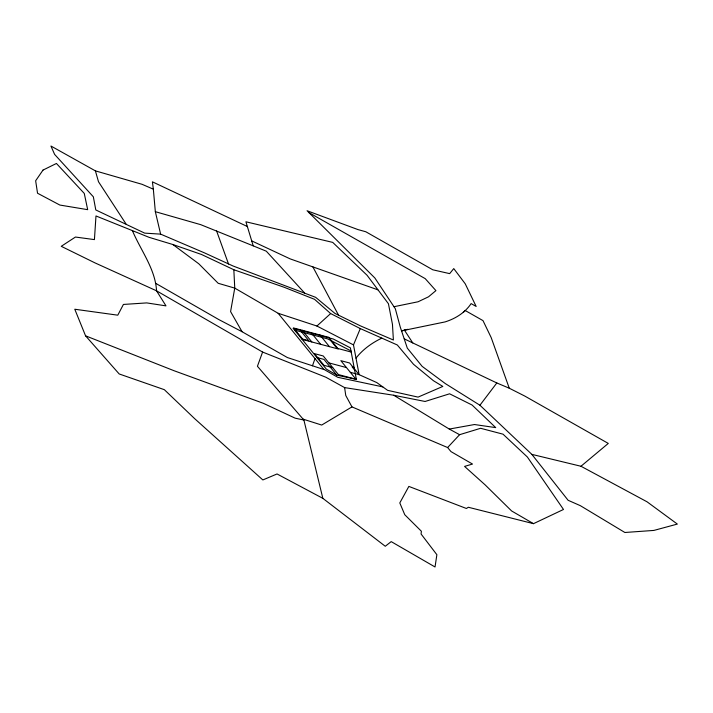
<?xml version="1.0" encoding="UTF-8"?>
<svg xmlns="http://www.w3.org/2000/svg" width="713" height="713" viewBox="0 0 713 713"><rect width="100%" height="100%" fill="white"/><g stroke="black" fill="none" stroke-linecap="round" stroke-linejoin="round"><path stroke-width="1.07" d="M312.481 365.787L315.003 358.586M262.598 352.053L257.42 366.277L303.898 420.046L322.837 498.342L385.27 546.265L391.196 541.613L435.037 566.978L436.873 554.705L421.08 534.01L421.392 531.265L404.77 514.733L399.797 502.932L408.861 486.409L466.382 508.476L468.361 507.264L533.493 523.663L563.493 509.465L527.379 457.024L503.013 434.172L480.624 428.29L459.6 434.689L447.621 447.541L351.972 406.9L345.76 395.501L344.611 387.605L325.796 377.204L262.598 352.053L156.548 290.815L94.936 262.865L61.247 246.315L75.453 237.046L94.428 239.604L95.979 215.959L149.044 237.322L172.876 244.523L201.512 254.479L233.837 269.737L284.175 287.277L314.558 299.326L330.636 313.568L360.297 328.577L397.31 344.985L413.522 364.307L433.451 380.724L442.826 386.428L418.076 397.114L387.622 390.341L376.749 382.56L359.129 374.673L350.341 372.329M332.748 367.65L323.952 365.306L314.451 353.639L323.247 355.974L338.372 374.557L355.965 379.245L340.841 360.662L349.637 363.006L359.138 374.673L353.488 344.905L360.297 328.577M479.929 405.234L496.818 382.961L509.26 388.211L524.688 396.009L608.287 443.424L580.97 466.257L531.845 454.368L479.929 405.234L445.42 383.656L422.158 366.375L407.301 348.113L400.251 327.026L395.323 308.738L374.842 277.963L307.071 210.745L357.917 229.568L365.814 231.761L432.8 269.799L449.671 273.632L453.762 268.587L465.224 283.792L476.159 306.456L471.124 303.595C465.054 312.731 455.357 318.702 445.055 321.919L401.553 330.877L407.756 329.308M356.001 358.149C362.757 349.432 371.945 342.882 381.82 338.122M172.876 244.523L198.767 263.774L218.187 283.284L234.755 288.114L278.132 313.283L316.911 326.028L330.636 313.568M463.298 312.294L465.241 310.538L482.995 320.618L491.186 337.588L509.26 388.211M351.972 406.9L321.697 425.055L303.15 419.164L303.898 420.046L295.146 418.166L263.293 403.282L174.008 370.707L85.56 335.823L74.785 309.237L117.779 315.182L123.42 304.442L146.744 302.909L165.986 305.877L156.548 290.815C155.336 268.881 140.639 250.29 132.395 230.611M393.968 306.715L418.094 301.768L428.522 296.804L435.919 290.628L425.233 278.649L308.97 212.634M393.728 395.252L449.279 429.066L474.475 424.529L495.704 427.613L472.113 405.046L449.591 393.799L425.091 401.472L393.728 395.252L344.611 387.605M160.621 234.131L144.677 233.124L95.792 209.943L93.35 196.815L54.607 154.391L50.935 146.022L95.399 170.87L142.101 184.319L153.34 189.186L155.336 211.681L160.621 234.131L204.702 252.972L233.053 265.994L315.627 297.321L334.958 313.426L360.421 325.868L393.389 340.021L392.453 324.299L388.433 303.729L367.061 275.263L332.721 242.393L245.914 221.788L253.222 245.86L266.305 251.19L304.576 292.963M382.801 386.892L337.802 377.32L323.666 369.227M294.549 330.074L327.65 338.889L350.983 350.93M301.706 338.862L308.8 340.752L301.644 331.964M351.197 352.044L336.946 348.247L330.547 340.377M316.902 357.534L323.996 359.423L336.723 375.065M354.111 367.445L352.151 366.919L354.584 369.913M328.871 362.89L346.465 367.569M155.336 211.681L200.709 224.657L253.222 245.86M377.845 289.808L290.164 258.881L251.52 240.798M247.554 226.618L152.404 181.824L153.34 189.186M404.253 338.871L496.818 382.961M316.911 326.028L353.488 344.905M278.132 313.283L323.916 369.539L287.357 357.534L242.072 331.732L218.659 319.486L155.568 283.248M322.837 498.342L277.045 473.967L262.847 479.947L194.702 418.7L164.346 389.681L119.187 373.96L85.56 335.823M580.97 466.257L647.039 501.8L677.35 524.082L653.901 530.419L624.873 532.486L580.355 505.677L568.109 500.285L531.845 454.368M449.279 429.066L459.6 434.689M533.493 523.663L511.64 510.98L485.098 484.84L464.573 466.409L472.514 464.056L450.999 451.614L447.621 447.541M319.941 334.985L329.442 346.652M311.144 332.641L320.645 344.317M302.348 330.297L311.848 341.973M404.405 330.119L412.774 342.935M125.951 223.855L98.501 181.753L95.399 170.87M242.072 331.732L230.584 311.59L234.755 288.114L233.837 269.737M312.829 266.796L338.523 315.146M216.6 230.95L228.516 263.997M43.012 170.086L35.65 180.772L37.539 193.232L59.847 205.05L87.681 209.667L84.268 193.419L56.434 163.464L43.012 170.086M356.366 379.325L336.991 375.207L326.313 369.102L293.114 328.31L333.238 338.996L350.404 347.855L356.366 379.325M328.738 337.329L293.551 327.962L303.052 339.629L338.238 348.996L328.738 337.329"/></g></svg>
